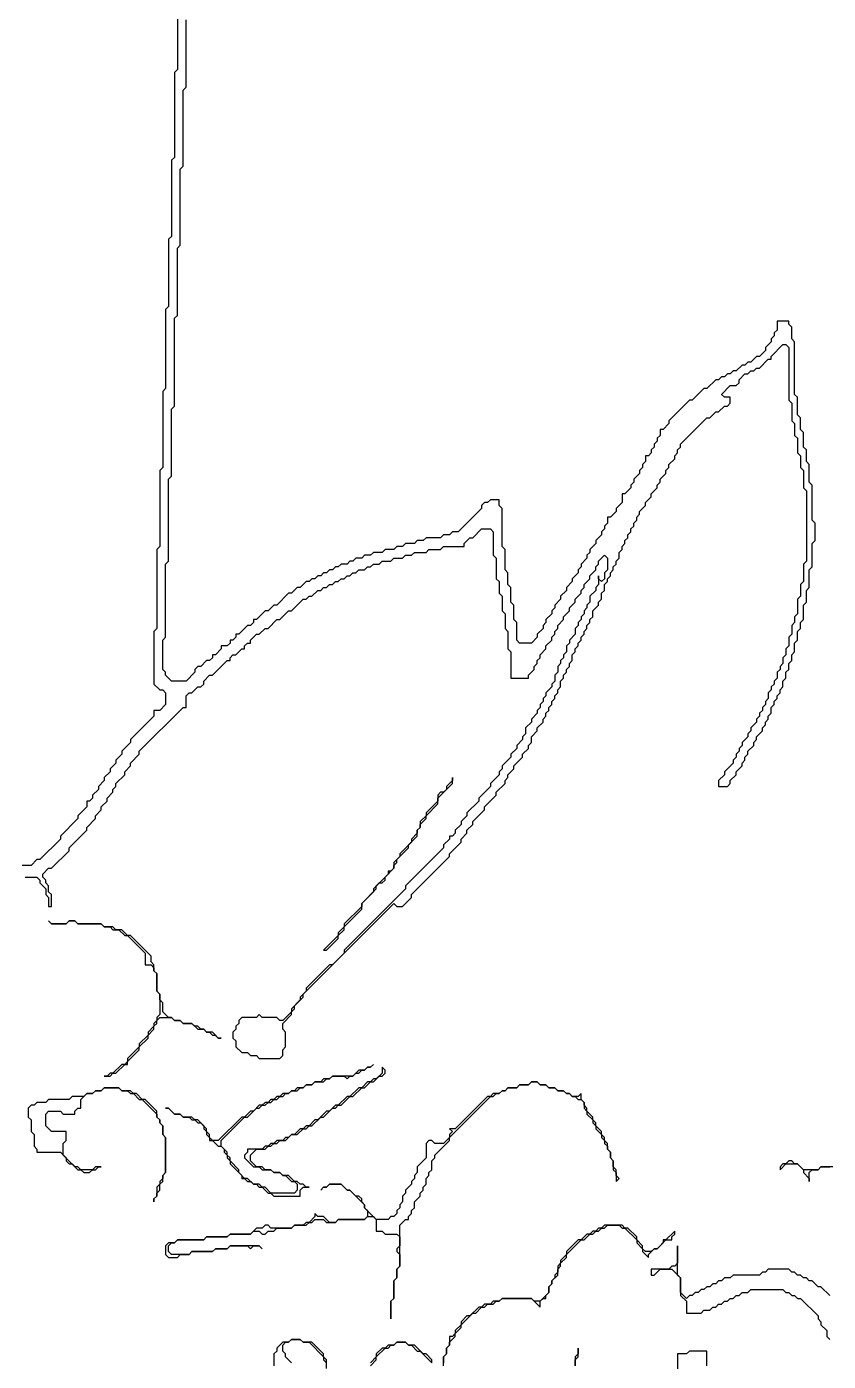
# Model space of a CAD drawing. Header units: metres. Extents: x 0 to 500, y 0 to 703.
# Drawn here: x 374.3 to 408.6, y 111.7 to 168.7 of the extents above; entities that cross this region are included whole.
import ezdxf

# ---------------------------------------------------------------- set-up
doc = ezdxf.new("R2010")
doc.units = ezdxf.units.M

msp = doc.modelspace()

# ---------------------------------------------------------------- linework, layer by layer
for points in [[(380.75, 169.375), (380.75, 166.875), (380.625, 166.75), (380.625, 163.125), (380.5, 163), (380.5, 159.75), (380.375, 159.625), (380.375, 156.75), (380.25, 156.625), (380.25, 153.25), (380.125, 153.125), (380.125, 149.875), (380, 149.75), (380, 146.5), (379.875, 146.375), (379.875, 143), (379.75, 142.875), (379.75, 140.625), (380, 140.375), (380.125, 140.375), (380.25, 140.25), (380.25, 139.75), (380, 139.5), (379.75, 139.5), (379.75, 139.25), (378.75, 138.25), (378.75, 138.125), (378.375, 137.75), (378.375, 137.625), (378.125, 137.375), (378.125, 137.25), (377.875, 137), (377.875, 136.875), (377.625, 136.625), (377.625, 136.5), (377.375, 136.25), (377.375, 136.125), (377.125, 135.875), (377.125, 135.75), (377, 135.625), (376.875, 135.625), (376.875, 135.375), (376.5, 135), (376.5, 134.875), (375.75, 134.125), (375.75, 134), (374.875, 133.125), (374.75, 133.125), (374.5, 132.875), (374.125, 132.875)], [(374.25, 132.375), (374.75, 132.375), (374.875, 132.25), (374.875, 132.125), (375.125, 131.875), (375.125, 131.625), (375.25, 131.5), (375.25, 131.125), (375.375, 131.125), (375.375, 131.625), (375.25, 131.75), (375.25, 132), (375.125, 132.125), (375.125, 132.25), (375, 132.375), (375, 132.5), (375.25, 132.75), (375.375, 132.75), (376.125, 133.5), (376.125, 133.625), (376.875, 134.375), (376.875, 134.5), (377.25, 134.875), (377.25, 135), (377.5, 135.25), (377.5, 135.375), (377.75, 135.625), (377.75, 135.75), (378, 136), (378, 136.125), (378.125, 136.25), (378.125, 136.375), (378.5, 136.75), (378.5, 136.875), (378.75, 137.125), (378.75, 137.25), (379.125, 137.625), (379.125, 137.75), (381, 139.625), (381.125, 139.625), (381.125, 140.125), (381.25, 140.25), (381.375, 140.25), (381.625, 140.5), (381.75, 140.5), (381.875, 140.625), (381.875, 140.75), (382.125, 141), (382.25, 141), (382.875, 141.625), (383, 141.625), (383, 141.75), (383.125, 141.875), (383.25, 141.875), (383.5, 142.125), (383.625, 142.125), (383.625, 142.25), (383.75, 142.375), (383.875, 142.375), (383.875, 142.5), (384.125, 142.75), (384.25, 142.75), (384.5, 143), (384.625, 143), (385, 143.375), (385.125, 143.375), (385.5, 143.75), (385.625, 143.75), (386.125, 144.25), (386.25, 144.25), (386.375, 144.375), (386.5, 144.375), (386.75, 144.625), (386.875, 144.625), (387, 144.75), (387.125, 144.75), (387.25, 144.875), (387.375, 144.875), (387.5, 145), (387.625, 145), (387.75, 145.125), (387.875, 145.125), (388, 145.25), (388.125, 145.25), (388.25, 145.375), (388.375, 145.375), (388.5, 145.5), (388.75, 145.5), (388.875, 145.625), (389, 145.625), (389.125, 145.75), (389.375, 145.75), (389.5, 145.875), (389.875, 145.875), (390, 146), (390.375, 146), (390.5, 146.125), (390.75, 146.125), (390.875, 146.25), (391.375, 146.25), (391.5, 146.375), (392, 146.375), (392.125, 146.5), (393, 146.5), (393, 146.625), (393.25, 146.875), (393.375, 146.875), (393.75, 147.25), (394.125, 147.25), (394.25, 147.125), (394.25, 146.125), (394.375, 146), (394.375, 145.125), (394.5, 145), (394.5, 144.5), (394.625, 144.375), (394.625, 143.75), (394.75, 143.625), (394.75, 143), (394.875, 142.875), (394.875, 142.125), (395, 142), (395, 140.875), (395.75, 140.875), (395.75, 141), (396, 141.25), (396, 141.375), (396.125, 141.5), (396.125, 141.625), (396.25, 141.75), (396.25, 141.875), (396.5, 142.125), (396.5, 142.25), (396.75, 142.5), (396.75, 142.625), (396.875, 142.75), (396.875, 142.875), (397, 143), (397, 143.125), (397.25, 143.375), (397.25, 143.5), (397.5, 143.75), (397.5, 143.875), (397.75, 144.125), (397.75, 144.25), (398, 144.5), (398, 144.625), (398.125, 144.75), (398.125, 144.875), (398.375, 145.125), (398.375, 145.25), (398.625, 145.5), (398.625, 145.625), (398.75, 145.75), (398.75, 145.875), (399, 146.125), (399.125, 146), (399.125, 145.5), (399, 145.375), (399, 145.125), (398.875, 145), (398.75, 145.125), (398.75, 145.25), (398.75, 144.875), (398.625, 144.75), (398.625, 144.625), (398.375, 144.375), (398.375, 144.125), (398.25, 144), (398.25, 143.875), (398.125, 143.75), (398.125, 143.625), (398, 143.5), (398, 143.375), (397.875, 143.25), (397.875, 143.125), (397.75, 143), (397.75, 142.75), (397.5, 142.5), (397.5, 142.375), (397.375, 142.25), (397.375, 142), (397.25, 141.875), (397.25, 141.75), (397.125, 141.625), (397.125, 141.5), (397, 141.375), (397, 141.125), (396.875, 141), (396.875, 140.75), (396.75, 140.625), (396.75, 140.5), (396.5, 140.25), (396.5, 140.125), (396.375, 140), (396.375, 139.875), (396.25, 139.75), (396.25, 139.625), (396.125, 139.5), (396.125, 139.375), (395.875, 139.125), (395.875, 139), (395.625, 138.75), (395.625, 138.5), (395.5, 138.375), (395.5, 138.25), (395.25, 138), (395.25, 137.875), (395, 137.625), (395, 137.5), (394.625, 137.125), (394.625, 137), (394.5, 136.875), (394.5, 136.75), (394.125, 136.375), (394.125, 136.25), (393.625, 135.75), (393.625, 135.625), (393.125, 135.125), (393.125, 135), (392.875, 134.75), (392.875, 134.625), (392.625, 134.375), (392.625, 134.25), (392.5, 134.125), (392.375, 134.125), (392.375, 134), (392.125, 133.75), (392.125, 133.625), (390.5, 132), (390.5, 131.875), (387.875, 129.25), (387.875, 129.125), (387.375, 128.625), (387.25, 128.625), (386.25, 127.625), (386.25, 127.5), (386, 127.25), (386, 127.125), (385.625, 126.75), (385.625, 126.625), (385.25, 126.25), (385.125, 126.25), (385, 126.375), (384.375, 126.375), (384.25, 126.5), (384.125, 126.375), (383.5, 126.375), (383.375, 126.25), (383.375, 126.125), (383.25, 126), (383.25, 125.875), (383.125, 125.75), (383.125, 125.5), (383.25, 125.375), (383.25, 125.125), (383.5, 124.875), (383.75, 124.875), (383.875, 124.75), (384.125, 124.75), (384.25, 124.625), (385.125, 124.625), (385.25, 124.75), (385.25, 125), (385.375, 125.125), (385.375, 125.75), (385.25, 125.875), (385.25, 126.125), (385.625, 126.5), (385.625, 126.625), (385.75, 126.75), (385.75, 126.875), (386.125, 127.25), (386.125, 127.375), (390, 131.25), (390.125, 131.125), (390.375, 131.125), (390.75, 131.5), (390.75, 131.625), (392.375, 133.25), (392.375, 133.375), (392.875, 133.875), (392.875, 134), (393.125, 134.25), (393.125, 134.375), (393.375, 134.625), (393.375, 134.75), (393.875, 135.25), (393.875, 135.375), (394.375, 135.875), (394.375, 136), (394.75, 136.375), (394.75, 136.5), (394.875, 136.625), (394.875, 136.75), (395.125, 137), (395.125, 137.125), (395.5, 137.5), (395.5, 137.625), (395.75, 137.875), (395.75, 138), (395.875, 138.125), (395.875, 138.375), (396.125, 138.625), (396.125, 138.75), (396.375, 139), (396.375, 139.125), (396.5, 139.25), (396.5, 139.375), (396.625, 139.5), (396.625, 139.625), (396.75, 139.75), (396.75, 139.875), (396.875, 140), (396.875, 140.125), (397, 140.25), (397, 140.375), (397.125, 140.5), (397.125, 140.75), (397.25, 140.875), (397.25, 141), (397.375, 141.125), (397.375, 141.25), (397.5, 141.375), (397.5, 141.5), (397.625, 141.625), (397.625, 141.875), (397.75, 142), (397.75, 142.125), (397.875, 142.25), (397.875, 142.375), (398, 142.5), (398, 142.625), (398.125, 142.75), (398.125, 142.875), (398.25, 143), (398.25, 143.125), (398.375, 143.25), (398.375, 143.375), (398.5, 143.5), (398.5, 143.75), (398.75, 144), (398.75, 144.125), (398.875, 144.25), (398.875, 144.5), (399, 144.625), (399, 144.875), (399.125, 145), (399.125, 145.125), (399.25, 145.25), (399.25, 145.375), (399.375, 145.5), (399.375, 145.625), (399.5, 145.75), (399.5, 145.875), (399.625, 146), (399.625, 146.25), (399.75, 146.375), (399.75, 146.5), (399.875, 146.625), (399.875, 146.75), (400, 146.875), (400, 147), (400.125, 147.125), (400.125, 147.25), (400.25, 147.375), (400.25, 147.5), (400.375, 147.625), (400.375, 147.75), (400.5, 147.875), (400.5, 148), (400.75, 148.25), (400.75, 148.375), (401, 148.625), (401, 148.75), (401.25, 149), (401.25, 149.125), (401.375, 149.25), (401.375, 149.375), (401.625, 149.625), (401.625, 149.75), (401.75, 149.875), (401.75, 150), (402, 150.25), (402, 150.375), (402.125, 150.5), (402.125, 150.625), (402.25, 150.75), (402.25, 150.875), (403.375, 152), (403.5, 152), (403.75, 152.25), (403.875, 152.25), (404.125, 152.5), (404.25, 152.5), (404.375, 152.625), (404.375, 152.875), (404.125, 152.875), (404, 153), (404.375, 153.375), (404.625, 153.375), (404.75, 153.5), (404.75, 153.625), (405, 153.875), (405.125, 153.875), (405.25, 154), (405.375, 154), (405.5, 154.125), (405.625, 154.125), (406, 154.5), (406.125, 154.5), (406.125, 154.625), (406.625, 155.125), (406.75, 155.125), (406.875, 155), (406.875, 152.75), (407, 152.625), (407, 151.875), (407.125, 151.75), (407.125, 151.25), (407.25, 151.125), (407.25, 150.5), (407.375, 150.375), (407.375, 149.875), (407.5, 149.75), (407.5, 149), (407.625, 148.875), (407.625, 145.875), (407.5, 145.75), (407.5, 145), (407.375, 144.875), (407.375, 144.375), (407.25, 144.25), (407.25, 143.625), (407.125, 143.5), (407.125, 143.25), (407, 143.125), (407, 142.75), (406.875, 142.625), (406.875, 142.25), (406.75, 142.125), (406.75, 141.875), (406.625, 141.75), (406.625, 141.5), (406.5, 141.375), (406.5, 141.25), (406.375, 141.125), (406.375, 140.875), (406.25, 140.75), (406.25, 140.625), (406.125, 140.5), (406.125, 140.375), (406, 140.25), (406, 140), (405.875, 139.875), (405.875, 139.75), (405.75, 139.625), (405.75, 139.5), (405.625, 139.375), (405.625, 139.25), (405.5, 139.125), (405.5, 139), (405.25, 138.75), (405.25, 138.625), (405.125, 138.5), (405.125, 138.375), (404.875, 138.125), (404.875, 138), (404.75, 137.875), (404.75, 137.75), (404.625, 137.625), (404.625, 137.5), (404.5, 137.375), (404.5, 137.25), (404.125, 136.875), (404.125, 136.75), (403.875, 136.5), (403.875, 136.25), (404.25, 136.25), (404.375, 136.375), (404.375, 136.5), (404.625, 136.75), (404.625, 136.875), (404.875, 137.125), (404.875, 137.25), (405, 137.375), (405, 137.5), (405.125, 137.625), (405.125, 137.75), (405.375, 138), (405.375, 138.125), (405.5, 138.25), (405.5, 138.375), (405.75, 138.625), (405.75, 138.75), (405.875, 138.875), (405.875, 139), (406, 139.125), (406, 139.25), (406.125, 139.375), (406.125, 139.625), (406.25, 139.75), (406.25, 139.875), (406.375, 140), (406.375, 140.125), (406.5, 140.25), (406.5, 140.375), (406.625, 140.5), (406.625, 140.75), (406.75, 140.875), (406.75, 141.125), (406.875, 141.25), (406.875, 141.5), (407, 141.625), (407, 141.875), (407.125, 142), (407.125, 142.375), (407.25, 142.5), (407.25, 142.875), (407.375, 143), (407.375, 143.25), (407.5, 143.375), (407.5, 144), (407.625, 144.125), (407.625, 144.625), (407.75, 144.75), (407.75, 145.5), (407.875, 145.625), (407.875, 146.625), (408, 146.75), (408, 147.5), (407.875, 147.625), (407.875, 149.125), (407.75, 149.25), (407.75, 150), (407.625, 150.125), (407.625, 150.625), (407.5, 150.75), (407.5, 151.375), (407.375, 151.5), (407.375, 152), (407.25, 152.125), (407.25, 152.875), (407.125, 153), (407.125, 155.25), (407, 155.375), (407, 155.875), (406.875, 156), (406.875, 156.125), (406.375, 156.125), (406.375, 155.75), (406.25, 155.625), (406.25, 155.5), (406.125, 155.375), (406.125, 155.25), (405.875, 155), (405.875, 154.875), (405.625, 154.625), (405.5, 154.625), (405.25, 154.375), (405.125, 154.375), (405, 154.25), (404.875, 154.25), (404.625, 154), (404.5, 154), (404.375, 153.875), (404.25, 153.875), (404.125, 153.75), (404, 153.75), (403.875, 153.625), (403.75, 153.625), (403.375, 153.25), (403.25, 153.25), (402.75, 152.75), (402.625, 152.75), (401.75, 151.875), (401.75, 151.75), (401.5, 151.5), (401.375, 151.5), (401.375, 151.25), (401.25, 151.125), (401.25, 151), (401.125, 150.875), (401.125, 150.75), (401, 150.625), (401, 150.5), (400.875, 150.375), (400.75, 150.375), (400.75, 150.125), (400.625, 150), (400.625, 149.875), (400.5, 149.75), (400.5, 149.625), (400.25, 149.375), (400.25, 149.25), (400.125, 149.125), (400.125, 149), (399.875, 148.75), (399.75, 148.75), (399.75, 148.375), (399.5, 148.125), (399.5, 148), (399.25, 147.75), (399.125, 147.75), (399.125, 147.5), (399, 147.375), (399, 147.25), (398.875, 147.125), (398.875, 147), (398.625, 146.75), (398.625, 146.625), (398.375, 146.375), (398.375, 146.25), (398.25, 146.125), (398.25, 146), (398, 145.75), (398, 145.625), (397.875, 145.5), (397.875, 145.375), (397.625, 145.125), (397.625, 145), (397.375, 144.75), (397.375, 144.625), (397.125, 144.375), (397.125, 144.25), (396.875, 144), (396.875, 143.875), (396.75, 143.75), (396.75, 143.625), (396.5, 143.375), (396.5, 143.25), (396.375, 143.125), (396.375, 143), (396.125, 142.75), (396.125, 142.625), (395.875, 142.375), (395.375, 142.375), (395.25, 142.5), (395.25, 143.25), (395.125, 143.375), (395.125, 144), (395, 144.125), (395, 144.75), (394.875, 144.875), (394.875, 145.375), (394.75, 145.5), (394.75, 146.375), (394.625, 146.5), (394.625, 148.125), (394.5, 148.25), (394.5, 148.5), (394.125, 148.5), (394, 148.375), (393.875, 148.375), (393.75, 148.25), (393.75, 148.125), (392.75, 147.125), (392.5, 147.125), (392.375, 147), (392.125, 147), (392, 146.875), (391.375, 146.875), (391.25, 146.75), (391, 146.75), (390.875, 146.625), (390.5, 146.625), (390.375, 146.5), (390.125, 146.5), (390, 146.375), (389.625, 146.375), (389.5, 146.25), (389.125, 146.25), (389, 146.125), (388.75, 146.125), (388.625, 146), (388.375, 146), (388.25, 145.875), (388.125, 145.875), (388, 145.75), (387.75, 145.75), (387.625, 145.625), (387.5, 145.625), (387.375, 145.5), (387.25, 145.5), (387.125, 145.375), (387, 145.375), (386.875, 145.25), (386.75, 145.25), (386.625, 145.125), (386.5, 145.125), (386.375, 145), (386.25, 145), (386, 144.75), (385.875, 144.75), (385.625, 144.5), (385.5, 144.5), (385, 144), (384.875, 144), (384.625, 143.75), (384.5, 143.75), (384.125, 143.375), (384, 143.375), (384, 143.25), (383.875, 143.125), (383.75, 143.125), (383.375, 142.75), (383.25, 142.75), (383.25, 142.625), (383.125, 142.5), (383, 142.5), (383, 142.375), (382.875, 142.25), (382.625, 142.25), (382.625, 142.125), (382.375, 141.875), (382.25, 141.875), (382.25, 141.75), (382.125, 141.625), (382, 141.625), (381.75, 141.375), (381.625, 141.375), (381.5, 141.25), (381.5, 141.125), (381.125, 140.75), (380.5, 140.75), (380.25, 141), (380.25, 141.125), (380.125, 141.25), (380.125, 142.5), (380.25, 142.625), (380.25, 145.75), (380.375, 145.875), (380.375, 149.375), (380.5, 149.5), (380.5, 152.375), (380.625, 152.5), (380.625, 156.25), (380.75, 156.375), (380.75, 159.25), (380.875, 159.375), (380.875, 162.625), (381, 162.75), (381, 166), (381.125, 166.125), (381.125, 169)], [(408.75, 120), (408.25, 120), (408.125, 119.875), (407.5, 119.875), (407.25, 120.125), (407.125, 120.125), (407, 120.25), (406.875, 120.25), (406.75, 120.125), (406.625, 120.125), (406.5, 120), (406.5, 119.875), (406.75, 120.125), (407.25, 120.125), (407.5, 119.875), (407.5, 119.75), (407.75, 119.5), (407.75, 119.375), (407.75, 119.75), (407.875, 119.875), (408.125, 119.875), (408.25, 120), (408.625, 120)], [(392.125, 111.5), (392.125, 111.875), (392.25, 112), (392.25, 112.25), (392.375, 112.375), (392.375, 112.5), (392.625, 112.75), (392.625, 112.875), (392.875, 113.125), (392.875, 113.25), (393.375, 113.75), (393.5, 113.75), (393.75, 114), (393.875, 114), (394, 114.125), (394.25, 114.125), (394.375, 114.25), (394.5, 114.25), (394.625, 114.375), (395.875, 114.375), (396.25, 114), (396.25, 114.25), (396.375, 114.375), (396.5, 114.375), (396.5, 114.5), (396.625, 114.625), (396.625, 114.875), (396.75, 115), (396.75, 115.125), (397, 115.375), (397, 115.625), (397.125, 115.75), (397.125, 115.875), (397.375, 116.125), (397.375, 116.25), (398, 116.875), (398.125, 116.875), (398.375, 117.125), (398.5, 117.125), (398.625, 117.25), (398.75, 117.25), (398.875, 117.375), (399, 117.375), (399.125, 117.5), (399.625, 117.5), (399.75, 117.375), (399.875, 117.375), (400.375, 116.875), (400.375, 116.75), (400.625, 116.5), (400.625, 116.375), (400.875, 116.125), (400.875, 116.25), (401.125, 116.5), (401.25, 116.5), (401.625, 116.875), (401.875, 116.875), (401.875, 117), (402, 117.125), (402, 117.25), (401.625, 116.875), (401.5, 116.875), (401.5, 116.75), (401.25, 116.5), (401.125, 116.5), (401, 116.375), (400.75, 116.375), (400.625, 116.5), (400.625, 116.625), (400.375, 116.875), (400.375, 117), (400, 117.375), (399.875, 117.375), (399.75, 117.5), (399, 117.5), (398.875, 117.375), (398.75, 117.375), (398.625, 117.25), (398.5, 117.25), (398.375, 117.125), (398.25, 117.125), (398, 116.875), (397.875, 116.875), (397.375, 116.375), (397.375, 116.25), (397.125, 116), (397.125, 115.875), (397, 115.75), (397, 115.5), (396.875, 115.375), (396.875, 115.25), (396.75, 115.125), (396.75, 115), (396.625, 114.875), (396.625, 114.625), (396.25, 114.25), (396, 114.25), (395.875, 114.375), (394.625, 114.375), (394.5, 114.25), (394.25, 114.25), (394.125, 114.125), (393.875, 114.125), (393.75, 114), (393.625, 114), (393.25, 113.625), (393.125, 113.625), (392.875, 113.375), (392.875, 113.25), (392.625, 113), (392.625, 112.875), (392.5, 112.75), (392.375, 112.75), (392.375, 112.375), (392.25, 112.25), (392.25, 112), (392.125, 111.875), (392.125, 111.625)], [(408.625, 114.5), (408.25, 114.875), (408.125, 114.875), (407.875, 115.125), (407.75, 115.125), (407.625, 115.25), (407.5, 115.25), (407.375, 115.375), (407.25, 115.375), (407.125, 115.5), (407, 115.5), (406.875, 115.625), (406, 115.625), (405.875, 115.5), (405.75, 115.5), (405.625, 115.375), (404.5, 115.375), (404.375, 115.25), (404.125, 115.25), (404, 115.125), (403.875, 115.125), (403.75, 115), (403.625, 115), (403.5, 114.875), (403.375, 114.875), (403.25, 114.75), (403.125, 114.75), (403, 114.625), (402.875, 114.625), (402.75, 114.5), (402.625, 114.5), (402.5, 114.375), (402.25, 114.625), (402.25, 115.25), (402.125, 115.375), (402.125, 116.625), (402.125, 115.875), (402, 115.75), (401.875, 115.75), (401.75, 115.625), (401, 115.625), (401, 115.375), (401.125, 115.375), (401.375, 115.625), (401.875, 115.625), (402.25, 115.25), (402.25, 114.5), (402.5, 114.25), (402.5, 113.75), (403.125, 113.75), (403.25, 113.875), (403.5, 113.875), (403.625, 114), (403.75, 114), (403.875, 114.125), (404, 114.125), (404.125, 114.25), (404.25, 114.25), (404.375, 114.375), (404.5, 114.375), (404.625, 114.5), (404.75, 114.5), (404.875, 114.625), (405.125, 114.625), (405.25, 114.75), (406.625, 114.75), (406.75, 114.625), (406.875, 114.625), (407, 114.5), (407.125, 114.5), (407.25, 114.375), (407.375, 114.375), (408.125, 113.625), (408.125, 113.5), (408.25, 113.375), (408.25, 113.25), (408.5, 113), (408.5, 112.75), (408.625, 112.625)], [(387.125, 111.375), (387.125, 111.75), (387, 111.875), (387, 112), (386.5, 112.5), (386.125, 112.5), (386, 112.625), (385.625, 112.625), (385.5, 112.5), (385.25, 112.5), (385, 112.25), (385, 112.125), (384.875, 112), (384.875, 111.5)], [(385.625, 111.625), (385.375, 111.875), (385.375, 112), (385.25, 112.125), (385.25, 112.375), (385.375, 112.5), (385.5, 112.5), (385.625, 112.625), (386, 112.625), (386.125, 112.5), (386.375, 112.5), (387, 111.875), (387, 111.75), (387.125, 111.625)], [(391.625, 111.625), (391.625, 111.75), (391.375, 112), (391.25, 112), (390.875, 112.375), (390.625, 112.375), (390.5, 112.5), (390.125, 112.5), (390, 112.375), (389.75, 112.375), (389.625, 112.25), (389.5, 112.25), (389.25, 112), (389.25, 111.875), (389, 111.625)], [(389, 111.5), (389.25, 111.75), (389.25, 111.875), (389.625, 112.25), (389.75, 112.25), (389.875, 112.375), (390, 112.375), (390.125, 112.5), (390.5, 112.5), (390.625, 112.375), (390.75, 112.375), (391, 112.125), (391.125, 112.125), (391.625, 111.625)], [(397.75, 111.5), (397.75, 111.75), (397.875, 111.875), (397.875, 112.25), (397.875, 112), (397.75, 111.875), (397.75, 111.5)], [(403.375, 111.5), (403.375, 112.125), (402.625, 112.125), (402.5, 112), (402.125, 112), (402.125, 111)]]:
    msp.add_lwpolyline(points)
for points in [[(392.5, 136.625), (392.5, 136.5), (392.25, 136.25), (392.25, 136.125), (392.125, 136), (392, 136), (391.875, 135.875), (391.875, 135.625), (391.375, 135.125), (391.375, 135), (391.125, 134.75), (391.125, 134.5), (391, 134.375), (391, 134.25), (390.75, 134), (390.75, 133.875), (390.25, 133.375), (390.25, 133.25), (390, 133), (390, 132.75), (389.875, 132.625), (389.75, 132.625), (389.75, 132.5), (389.125, 131.875), (389.125, 131.75), (388.625, 131.25), (388.625, 131.125), (387.875, 130.375), (387.875, 130.25), (387.625, 130), (387.625, 129.875), (387, 129.25), (387.125, 129.25), (387.625, 129.75), (387.625, 129.875), (387.875, 130.125), (387.875, 130.25), (388.625, 131), (388.625, 131.25), (389.25, 131.875), (389.25, 132), (389.375, 132.125), (389.5, 132.125), (389.625, 132.25), (389.625, 132.375), (390, 132.75), (390, 132.875), (390.125, 133), (390.125, 133.125), (390.625, 133.625), (390.625, 133.75), (391, 134.125), (391, 134.375), (391.125, 134.5), (391.125, 134.625), (391.375, 134.875), (391.375, 135), (391.875, 135.5), (391.875, 135.75), (392.5, 136.375)], [(375.25, 130.5), (375.375, 130.375), (376, 130.375), (376.125, 130.5), (376.375, 130.5), (376.5, 130.375), (377.5, 130.375), (377.625, 130.25), (377.875, 130.25), (378, 130.125), (378.25, 130.125), (378.5, 129.875), (378.625, 129.875), (379.375, 129.125), (379.375, 128.625), (379.625, 128.625), (379.75, 128.5), (379.75, 128.375), (379.875, 128.25), (379.875, 127.5), (380, 127.375), (380, 126.5), (379.875, 126.375), (379.875, 126.25), (379.75, 126.125), (379.75, 126), (379.5, 125.75), (379.5, 125.625), (379.125, 125.25), (379.125, 125.125), (378.625, 124.625), (378.625, 124.5), (378.5, 124.375), (378.375, 124.375), (378, 124), (377.875, 124), (377.75, 123.875), (377.625, 123.875), (377.875, 123.875), (378, 124), (378.125, 124), (378.5, 124.375), (378.625, 124.375), (378.625, 124.5), (379.125, 125), (379.125, 125.125), (379.5, 125.5), (379.5, 125.625), (379.75, 125.875), (379.75, 126), (379.875, 126.125), (379.875, 126.25), (380, 126.375), (380.5, 126.375), (380.625, 126.25), (380.875, 126.25), (381, 126.125), (381.375, 126.125), (381.625, 125.875), (381.875, 125.875), (382, 125.75), (382.125, 125.75), (382.25, 125.625), (382.375, 125.625), (382.5, 125.5), (382.625, 125.5), (382.5, 125.5), (382.25, 125.75), (382, 125.75), (381.875, 125.875), (381.75, 125.875), (381.625, 126), (381.5, 126), (381.375, 126.125), (381, 126.125), (380.875, 126.25), (380.625, 126.25), (380.5, 126.375), (380.375, 126.375), (380.125, 126.625), (380.125, 127), (380, 127.125), (380, 127.375), (379.875, 127.5), (379.875, 128.25), (379.75, 128.375), (379.75, 128.625), (379.625, 128.75), (379.625, 129), (378.75, 129.875), (378.625, 129.875), (378.375, 130.125), (378.125, 130.125), (378, 130.25), (377.625, 130.25), (377.5, 130.375), (376.5, 130.375), (376.375, 130.5), (376.125, 130.5), (376, 130.375), (375.375, 130.375)], [(389.125, 124.375), (389, 124.25), (388.875, 124.25), (388.75, 124.125), (388.5, 124.125), (388.25, 123.875), (387.375, 123.875), (387.25, 123.75), (387, 123.75), (386.875, 123.625), (386.625, 123.625), (386.5, 123.5), (386.25, 123.5), (386.125, 123.375), (385.875, 123.375), (385.75, 123.25), (385.625, 123.25), (385.5, 123.125), (385.25, 123.125), (385.125, 123), (385, 123), (384.875, 122.875), (384.75, 122.875), (384.625, 122.75), (384.5, 122.75), (384.375, 122.625), (384.25, 122.625), (384, 122.375), (383.875, 122.375), (383.625, 122.125), (383.5, 122.125), (382.5, 121.125), (382.25, 121.125), (382.125, 121.25), (382.125, 121.375), (382, 121.5), (382, 121.625), (381.625, 122), (381.5, 122), (381.375, 122.125), (381, 122.125), (380.875, 122.25), (380.625, 122.25), (380.375, 122.5), (380.25, 122.5), (380.375, 122.5), (380.625, 122.25), (380.875, 122.25), (381, 122.125), (381.25, 122.125), (381.375, 122), (381.5, 122), (381.625, 121.875), (381.75, 121.875), (381.875, 121.75), (381.875, 121.625), (382, 121.5), (382, 121.375), (382.125, 121.25), (382.125, 121.125), (382.25, 121.125), (382.5, 120.875), (382.625, 120.875), (382.75, 120.75), (382.75, 120.625), (382.875, 120.5), (382.875, 120.375), (383, 120.25), (383, 120.125), (383.5, 119.625), (383.5, 119.5), (383.625, 119.5), (383.75, 119.375), (383.875, 119.375), (384, 119.25), (384.125, 119.25), (384.25, 119.125), (384.375, 119.125), (384.625, 118.875), (384.75, 118.875), (384.875, 118.75), (386, 118.75), (386, 119), (386.125, 119.125), (386.375, 119.125), (386.25, 119.125), (386.125, 119.25), (386, 119.25), (385.875, 119.375), (385.75, 119.375), (385.5, 119.625), (385.25, 119.625), (385.125, 119.75), (384.875, 119.75), (384.75, 119.875), (384.5, 119.875), (384.375, 120), (384.125, 120), (383.875, 120.25), (383.875, 120.5), (384.125, 120.75), (384.5, 120.75), (384.625, 120.875), (384.75, 120.875), (384.875, 121), (385, 121), (385.125, 121.125), (385.375, 121.125), (385.625, 121.375), (385.875, 121.375), (386.125, 121.625), (386.25, 121.625), (386.375, 121.75), (386.5, 121.75), (386.875, 122.125), (387, 122.125), (387.375, 122.5), (387.5, 122.5), (387.625, 122.625), (387.75, 122.625), (388.125, 123), (388.25, 123), (388.625, 123.375), (388.75, 123.375), (389, 123.625), (389.125, 123.625), (389.375, 123.875), (389.5, 123.875), (389.625, 124), (389.625, 124.125), (389.5, 124.25), (389.5, 124), (389.25, 123.75), (389.125, 123.75), (389, 123.625), (388.875, 123.625), (388.625, 123.375), (388.5, 123.375), (388.125, 123), (388, 123), (387.625, 122.625), (387.5, 122.625), (387.25, 122.375), (387.125, 122.375), (386.75, 122), (386.625, 122), (386.375, 121.75), (386.25, 121.75), (386.125, 121.625), (386, 121.625), (385.75, 121.375), (385.625, 121.375), (385.5, 121.25), (385.375, 121.25), (385.25, 121.125), (385, 121.125), (384.875, 121), (384.75, 121), (384.625, 120.875), (384.5, 120.875), (384.375, 120.75), (383.75, 120.75), (383.75, 120.625), (383.625, 120.5), (383.625, 120.375), (384, 120), (384.25, 120), (384.375, 119.875), (384.75, 119.875), (384.875, 119.75), (385.125, 119.75), (385.25, 119.625), (385.375, 119.625), (385.625, 119.375), (385.75, 119.375), (385.875, 119.25), (385.875, 119), (385.75, 118.875), (384.75, 118.875), (384.5, 119.125), (384.375, 119.125), (384.25, 119.25), (384, 119.25), (383.75, 119.5), (383.625, 119.5), (383.375, 119.75), (383.375, 119.875), (383, 120.25), (383, 120.375), (382.875, 120.5), (382.875, 120.625), (382.625, 120.875), (382.625, 121.125), (383.625, 122.125), (383.75, 122.125), (384.125, 122.5), (384.25, 122.5), (384.375, 122.625), (384.5, 122.625), (384.625, 122.75), (384.75, 122.75), (384.875, 122.875), (385, 122.875), (385.125, 123), (385.25, 123), (385.375, 123.125), (385.5, 123.125), (385.625, 123.25), (385.875, 123.25), (386, 123.375), (386.125, 123.375), (386.25, 123.5), (386.5, 123.5), (386.625, 123.625), (387, 123.625), (387.125, 123.75), (387.25, 123.75), (387.375, 123.875), (387.875, 123.875), (388, 123.75), (388.125, 123.875), (388.25, 123.875), (388.375, 124), (388.5, 124), (388.625, 124.125), (388.75, 124.125), (388.875, 124.25), (389, 124.25)], [(377.625, 123.375), (377.5, 123.25), (377.25, 123.25), (377.125, 123.125), (376.875, 123.125), (376.75, 123), (376.25, 123), (376.125, 122.875), (375.25, 122.875), (375.125, 122.75), (374.75, 122.75), (374.625, 122.625), (374.5, 122.625), (374.375, 122.5), (374.375, 122.125), (374.5, 122), (374.5, 121.5), (374.625, 121.375), (374.625, 120.875), (374.75, 120.75), (374.75, 120.625), (375.75, 120.625), (376, 120.375), (376, 120.25), (376.125, 120.125), (376.25, 120.125), (376.5, 119.875), (376.625, 119.875), (376.75, 119.75), (377, 119.75), (377.125, 119.875), (377.25, 119.875), (377.375, 120), (377.5, 120), (377.25, 120), (377.125, 119.875), (376.625, 119.875), (376.5, 120), (376.375, 120), (375.875, 120.5), (375.875, 121), (376, 121.125), (376, 121.5), (375.375, 121.5), (375.125, 121.75), (375.125, 122.25), (375.25, 122.375), (375.75, 122.375), (375.875, 122.25), (376.375, 122.25), (376.375, 122.375), (376.5, 122.5), (376.625, 122.5), (376.625, 122.875), (376.875, 123.125), (377.125, 123.125), (377.25, 123.25), (377.5, 123.25), (377.625, 123.375), (378.25, 123.375), (378.375, 123.25), (378.625, 123.25), (378.75, 123.125), (378.875, 123.125), (379.125, 122.875), (379.25, 122.875), (379.875, 122.25), (379.875, 122.125), (380, 122), (380, 121.875), (380.125, 121.75), (380.125, 121.375), (380.25, 121.25), (380.25, 119.75), (380.125, 119.625), (380.125, 119.5), (380, 119.375), (380, 119.25), (379.875, 119.125), (379.875, 118.75), (379.75, 118.625), (379.75, 118.5), (379.75, 118.625), (379.875, 118.75), (379.875, 118.875), (380, 119), (380, 119.25), (380.125, 119.375), (380.125, 119.625), (380.25, 119.75), (380.25, 121.25), (380.125, 121.375), (380.125, 121.75), (380, 121.875), (380, 122), (379.875, 122.125), (379.875, 122.375), (379.375, 122.875), (379.25, 122.875), (379, 123.125), (378.875, 123.125), (378.75, 123.25), (378.375, 123.25), (378.25, 123.375)], [(395.875, 123.625), (395.75, 123.5), (395.375, 123.5), (395.25, 123.375), (394.875, 123.375), (394.75, 123.25), (394.625, 123.25), (394.5, 123.125), (394.25, 123.125), (394.125, 123), (394, 123), (392.625, 121.625), (392.375, 121.625), (392.5, 121.5), (392.375, 121.375), (392.375, 121.25), (392.125, 121), (391.75, 121), (391.625, 121.125), (391.5, 121.125), (391.375, 121), (391.375, 120.375), (391, 120), (391, 119.75), (390.875, 119.625), (390.875, 119.5), (390.75, 119.375), (390.75, 119.25), (390.5, 119), (390.5, 118.875), (390.375, 118.75), (390.375, 118.5), (390.25, 118.375), (390.25, 118.25), (390.125, 118.125), (390.125, 118), (390, 117.875), (389.875, 117.875), (389.75, 117.75), (389.25, 117.75), (388.75, 118.25), (388.75, 118.375), (388.625, 118.5), (388.625, 118.625), (388.5, 118.75), (388.375, 118.75), (388.125, 119), (388, 119), (387.75, 119.25), (387.25, 119.25), (387.125, 119.125), (387, 119.125), (386.875, 119), (387, 119.125), (387.125, 119.125), (387.25, 119.25), (387.75, 119.25), (388, 119), (388.125, 119), (388.75, 118.375), (388.75, 118.25), (388.875, 118.125), (388.875, 117.875), (388.75, 117.75), (387.625, 117.75), (387.5, 117.625), (387.25, 117.625), (387, 117.875), (386.75, 117.875), (386.625, 118), (386.625, 117.875), (386.375, 117.625), (386.25, 117.625), (386.125, 117.5), (385.75, 117.5), (385.625, 117.375), (384.75, 117.375), (384.625, 117.5), (384.5, 117.5), (384.375, 117.375), (384.125, 117.375), (383.875, 117.125), (383, 117.125), (382.875, 117), (382, 117), (381.875, 116.875), (380.75, 116.875), (380.625, 116.75), (380.375, 116.75), (380.25, 116.625), (380.25, 116.25), (380.375, 116.125), (380.75, 116.125), (380.875, 116.25), (381.25, 116.25), (381.375, 116.375), (382.25, 116.375), (382.375, 116.5), (382.875, 116.5), (383, 116.625), (383.75, 116.625), (383.875, 116.5), (384, 116.625), (384.25, 116.625), (384.375, 116.5), (384.25, 116.625), (383, 116.625), (382.875, 116.5), (382.375, 116.5), (382.25, 116.375), (381.375, 116.375), (381.25, 116.25), (380.5, 116.25), (380.375, 116.375), (380.375, 116.625), (380.5, 116.75), (380.625, 116.75), (380.75, 116.875), (381.875, 116.875), (382, 117), (382.875, 117), (383, 117.125), (383.875, 117.125), (384, 117.25), (384.25, 117.25), (384.375, 117.125), (384.5, 117.125), (384.625, 117.25), (384.875, 117.25), (385, 117.375), (385.625, 117.375), (385.75, 117.5), (386.25, 117.5), (386.375, 117.625), (386.5, 117.625), (386.625, 117.75), (387, 117.75), (387.125, 117.625), (387.5, 117.625), (387.625, 117.75), (388.75, 117.75), (388.875, 117.875), (389.125, 117.875), (389.25, 117.75), (389.25, 117.25), (389.5, 117.25), (389.625, 117.125), (390.125, 117.125), (390.25, 117), (390.25, 116.625), (390.125, 116.5), (390.125, 116.375), (390.25, 116.25), (390.25, 115.75), (390.125, 115.625), (390.125, 115.25), (390, 115.125), (390, 114.375), (389.875, 114.25), (389.875, 113.5), (389.875, 114.25), (390, 114.375), (390, 115.125), (390.125, 115.25), (390.125, 115.625), (390.25, 115.75), (390.25, 117.5), (390.5, 117.75), (390.625, 117.75), (390.625, 117.875), (390.75, 118), (390.75, 118.125), (390.875, 118.25), (390.875, 118.5), (391.125, 118.75), (391.125, 118.875), (391.25, 119), (391.25, 119.125), (391.375, 119.25), (391.375, 119.5), (391.5, 119.625), (391.5, 119.75), (391.625, 119.875), (391.625, 120.25), (391.75, 120.375), (391.75, 120.5), (392.375, 121.125), (392.375, 121.25), (394.125, 123), (394.25, 123), (394.375, 123.125), (394.5, 123.125), (394.625, 123.25), (394.75, 123.25), (394.875, 123.375), (395.25, 123.375), (395.375, 123.5), (395.75, 123.5), (395.875, 123.625), (396.125, 123.625), (396.25, 123.5), (396.5, 123.5), (396.625, 123.375), (396.875, 123.375), (397, 123.25), (397.25, 123.25), (397.375, 123.125), (397.5, 123.125), (397.625, 123), (397.75, 123), (397.875, 122.875), (398, 122.875), (398.125, 122.75), (398.125, 122.5), (398.25, 122.375), (398.25, 122.25), (398.5, 122), (398.5, 121.875), (398.625, 121.75), (398.625, 121.625), (398.875, 121.375), (398.875, 121.25), (399, 121.125), (399, 121), (399.125, 120.875), (399.125, 120.75), (399.25, 120.625), (399.25, 120.375), (399.375, 120.25), (399.375, 119.875), (399.5, 119.75), (399.5, 119.375), (399.625, 119.5), (399.5, 119.625), (399.5, 119.875), (399.375, 120), (399.375, 120.25), (399.25, 120.375), (399.25, 120.625), (399.125, 120.75), (399.125, 121), (399, 121.125), (399, 121.25), (398.875, 121.375), (398.875, 121.5), (398.625, 121.75), (398.625, 121.875), (398.5, 122), (398.5, 122.125), (398.25, 122.375), (398.25, 122.5), (398.125, 122.625), (398.125, 122.75), (398, 122.875), (398, 123.125), (397.875, 123), (397.625, 123), (397.5, 123.125), (397.375, 123.125), (397.25, 123.25), (397, 123.25), (396.875, 123.375), (396.625, 123.375), (396.5, 123.5), (396.25, 123.5), (396.125, 123.625)]]:
    msp.add_lwpolyline(points, close=True)

doc.saveas('drawing.dxf')
